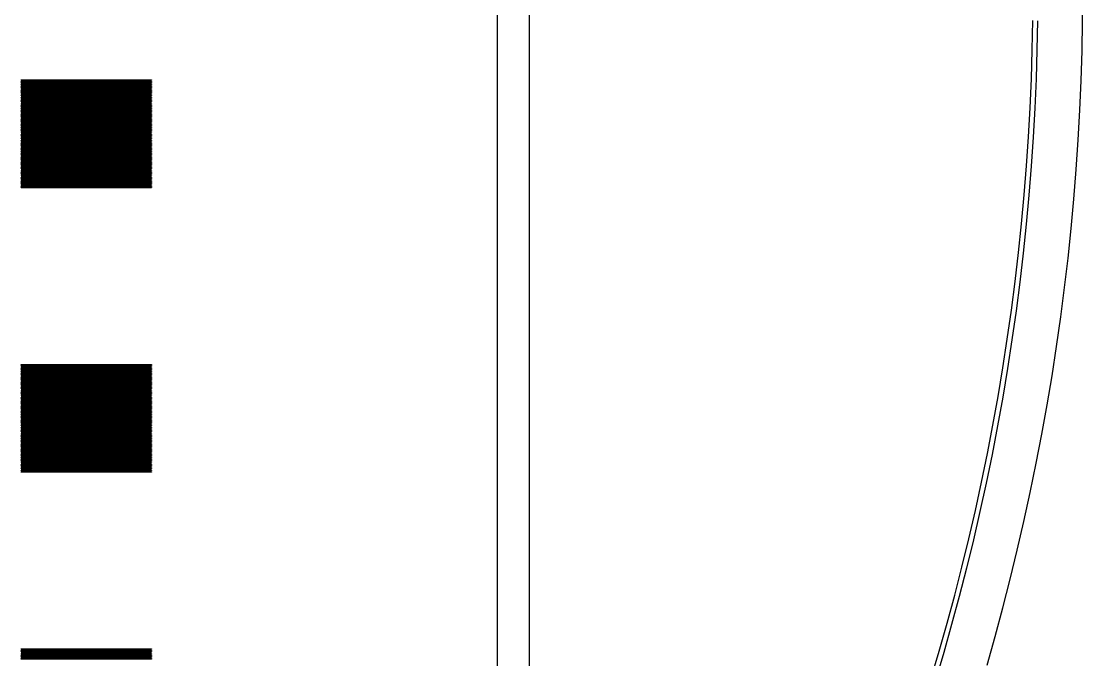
# Model space of a CAD drawing. Extents: x -17 to 130, y -40 to 112.
# Drawn here: x 96.94 to 130.5, y 14.86 to 35.06 of the extents above; entities that cross this region are included whole.
import ezdxf

# ---------------------------------------------------------------- set-up
doc = ezdxf.new("R2010")
doc.units = 0

msp = doc.modelspace()

# ---------------------------------------------------------------- linework, layer by layer
for p, q in [((113, 76.5), (113, -4.5)), ((112, -4), (112, 76)), ((130.494, 35.0612), (130.5, 36)), ((128.902, 34.1613), (128.919, 35.0806)), ((129.069, 35.0787), (129.052, 34.1576)), ((130.477, 34.1226), (130.494, 35.0612)), ((128.874, 33.2422), (128.902, 34.1613)), ((129.052, 34.1576), (129.024, 33.2367)), ((130.448, 33.1842), (130.477, 34.1226)), ((128.835, 32.3236), (128.874, 33.2422)), ((129.024, 33.2367), (128.985, 32.3163)), ((96.94, 33.195), (96.94, 33.205)), ((96.94, 33.205), (101.06, 33.205)), ((101.06, 33.195), (96.94, 33.195)), ((96.94, 33.155), (96.94, 33.165)), ((96.94, 33.165), (101.06, 33.165)), ((101.06, 33.155), (96.94, 33.155)), ((96.94, 33.115), (96.94, 33.125)), ((96.94, 33.125), (101.06, 33.125)), ((101.06, 33.115), (96.94, 33.115)), ((96.94, 33.075), (96.94, 33.085)), ((96.94, 33.085), (101.06, 33.085)), ((101.06, 33.075), (96.94, 33.075)), ((96.94, 33.035), (96.94, 33.045)), ((96.94, 33.045), (101.06, 33.045)), ((101.06, 33.035), (96.94, 33.035)), ((96.94, 32.995), (96.94, 33.005)), ((96.94, 33.005), (101.06, 33.005)), ((101.06, 32.995), (96.94, 32.995)), ((96.94, 32.955), (96.94, 32.965)), ((96.94, 32.965), (101.06, 32.965)), ((101.06, 32.955), (96.94, 32.955)), ((96.94, 32.915), (96.94, 32.925)), ((96.94, 32.925), (101.06, 32.925)), ((101.06, 32.915), (96.94, 32.915)), ((101.06, 33.205), (101.06, 33.195)), ((101.06, 33.165), (101.06, 33.155)), ((101.06, 33.125), (101.06, 33.115)), ((101.06, 33.085), (101.06, 33.075)), ((101.06, 33.045), (101.06, 33.035)), ((101.06, 33.005), (101.06, 32.995)), ((101.06, 32.965), (101.06, 32.955)), ((101.06, 32.925), (101.06, 32.915)), ((130.408, 32.2463), (130.448, 33.1842)), ((96.94, 32.875), (96.94, 32.885)), ((96.94, 32.885), (101.06, 32.885)), ((101.06, 32.875), (96.94, 32.875)), ((96.94, 32.835), (96.94, 32.845)), ((96.94, 32.845), (101.06, 32.845)), ((101.06, 32.835), (96.94, 32.835)), ((96.94, 32.795), (96.94, 32.805)), ((96.94, 32.805), (101.06, 32.805)), ((101.06, 32.795), (96.94, 32.795)), ((96.94, 32.755), (96.94, 32.765)), ((96.94, 32.765), (101.06, 32.765)), ((101.06, 32.755), (96.94, 32.755)), ((96.94, 32.715), (96.94, 32.725)), ((96.94, 32.725), (101.06, 32.725)), ((101.06, 32.715), (96.94, 32.715)), ((96.94, 32.675), (96.94, 32.685)), ((96.94, 32.685), (101.06, 32.685)), ((101.06, 32.675), (96.94, 32.675)), ((96.94, 32.635), (96.94, 32.645)), ((96.94, 32.645), (101.06, 32.645)), ((101.06, 32.635), (96.94, 32.635)), ((96.94, 32.595), (96.94, 32.605)), ((96.94, 32.605), (101.06, 32.605)), ((101.06, 32.595), (96.94, 32.595)), ((96.94, 32.555), (96.94, 32.565)), ((96.94, 32.565), (101.06, 32.565)), ((101.06, 32.555), (96.94, 32.555)), ((101.06, 32.885), (101.06, 32.875)), ((101.06, 32.845), (101.06, 32.835)), ((101.06, 32.805), (101.06, 32.795)), ((101.06, 32.765), (101.06, 32.755)), ((101.06, 32.725), (101.06, 32.715)), ((101.06, 32.685), (101.06, 32.675)), ((101.06, 32.645), (101.06, 32.635)), ((101.06, 32.605), (101.06, 32.595)), ((101.06, 32.565), (101.06, 32.555)), ((96.94, 32.515), (96.94, 32.525)), ((96.94, 32.525), (101.06, 32.525)), ((101.06, 32.515), (96.94, 32.515)), ((96.94, 32.475), (96.94, 32.485)), ((96.94, 32.485), (101.06, 32.485)), ((101.06, 32.475), (96.94, 32.475)), ((96.94, 32.435), (96.94, 32.445)), ((96.94, 32.445), (101.06, 32.445)), ((101.06, 32.435), (96.94, 32.435)), ((96.94, 32.395), (96.94, 32.405)), ((96.94, 32.405), (101.06, 32.405)), ((101.06, 32.395), (96.94, 32.395)), ((96.94, 32.355), (96.94, 32.365)), ((96.94, 32.365), (101.06, 32.365)), ((101.06, 32.355), (96.94, 32.355)), ((96.94, 32.315), (96.94, 32.325)), ((96.94, 32.325), (101.06, 32.325)), ((101.06, 32.315), (96.94, 32.315)), ((96.94, 32.275), (96.94, 32.285)), ((96.94, 32.285), (101.06, 32.285)), ((101.06, 32.275), (96.94, 32.275)), ((96.94, 32.235), (96.94, 32.245)), ((96.94, 32.245), (101.06, 32.245)), ((101.06, 32.235), (96.94, 32.235)), ((101.06, 32.525), (101.06, 32.515)), ((101.06, 32.485), (101.06, 32.475)), ((101.06, 32.445), (101.06, 32.435)), ((101.06, 32.405), (101.06, 32.395)), ((101.06, 32.365), (101.06, 32.355)), ((101.06, 32.325), (101.06, 32.315)), ((101.06, 32.285), (101.06, 32.275)), ((101.06, 32.245), (101.06, 32.235)), ((128.784, 31.4055), (128.835, 32.3236)), ((128.985, 32.3163), (128.934, 31.3963)), ((130.356, 31.309), (130.408, 32.2463)), ((96.94, 32.195), (96.94, 32.205)), ((96.94, 32.205), (101.06, 32.205)), ((101.06, 32.195), (96.94, 32.195)), ((96.94, 32.155), (96.94, 32.165)), ((96.94, 32.165), (101.06, 32.165)), ((101.06, 32.155), (96.94, 32.155)), ((96.94, 32.115), (96.94, 32.125)), ((96.94, 32.125), (101.06, 32.125)), ((101.06, 32.115), (96.94, 32.115)), ((96.94, 32.075), (96.94, 32.085)), ((96.94, 32.085), (101.06, 32.085)), ((101.06, 32.075), (96.94, 32.075)), ((96.94, 32.035), (96.94, 32.045)), ((96.94, 32.045), (101.06, 32.045)), ((101.06, 32.035), (96.94, 32.035)), ((96.94, 31.995), (96.94, 32.005)), ((96.94, 32.005), (101.06, 32.005)), ((101.06, 31.995), (96.94, 31.995)), ((96.94, 31.955), (96.94, 31.965)), ((96.94, 31.965), (101.06, 31.965)), ((101.06, 31.955), (96.94, 31.955)), ((96.94, 31.915), (96.94, 31.925)), ((96.94, 31.925), (101.06, 31.925)), ((101.06, 31.915), (96.94, 31.915)), ((96.94, 31.875), (96.94, 31.885)), ((96.94, 31.885), (101.06, 31.885)), ((101.06, 32.205), (101.06, 32.195)), ((101.06, 32.165), (101.06, 32.155)), ((101.06, 32.125), (101.06, 32.115)), ((101.06, 32.085), (101.06, 32.075)), ((101.06, 32.045), (101.06, 32.035)), ((101.06, 32.005), (101.06, 31.995)), ((101.06, 31.965), (101.06, 31.955)), ((101.06, 31.925), (101.06, 31.915)), ((101.06, 31.885), (101.06, 31.875)), ((101.06, 31.875), (96.94, 31.875)), ((96.94, 31.835), (96.94, 31.845)), ((96.94, 31.845), (101.06, 31.845)), ((101.06, 31.835), (96.94, 31.835)), ((96.94, 31.795), (96.94, 31.805)), ((96.94, 31.805), (101.06, 31.805)), ((101.06, 31.795), (96.94, 31.795)), ((96.94, 31.755), (96.94, 31.765)), ((96.94, 31.765), (101.06, 31.765)), ((101.06, 31.755), (96.94, 31.755)), ((96.94, 31.715), (96.94, 31.725)), ((96.94, 31.725), (101.06, 31.725)), ((101.06, 31.715), (96.94, 31.715)), ((96.94, 31.675), (96.94, 31.685)), ((96.94, 31.685), (101.06, 31.685)), ((101.06, 31.675), (96.94, 31.675)), ((96.94, 31.635), (96.94, 31.645)), ((96.94, 31.645), (101.06, 31.645)), ((101.06, 31.635), (96.94, 31.635)), ((96.94, 31.595), (96.94, 31.605)), ((96.94, 31.605), (101.06, 31.605)), ((101.06, 31.595), (96.94, 31.595)), ((96.94, 31.555), (96.94, 31.565)), ((96.94, 31.565), (101.06, 31.565)), ((101.06, 31.555), (96.94, 31.555)), ((101.06, 31.845), (101.06, 31.835)), ((101.06, 31.805), (101.06, 31.795)), ((101.06, 31.765), (101.06, 31.755)), ((101.06, 31.725), (101.06, 31.715)), ((101.06, 31.685), (101.06, 31.675)), ((101.06, 31.645), (101.06, 31.635)), ((101.06, 31.605), (101.06, 31.595)), ((101.06, 31.565), (101.06, 31.555)), ((96.94, 31.515), (96.94, 31.525)), ((96.94, 31.525), (101.06, 31.525)), ((101.06, 31.515), (96.94, 31.515)), ((96.94, 31.475), (96.94, 31.485)), ((96.94, 31.485), (101.06, 31.485)), ((101.06, 31.475), (96.94, 31.475)), ((96.94, 31.435), (96.94, 31.445)), ((96.94, 31.445), (101.06, 31.445)), ((101.06, 31.435), (96.94, 31.435)), ((96.94, 31.395), (96.94, 31.405)), ((96.94, 31.405), (101.06, 31.405)), ((101.06, 31.395), (96.94, 31.395)), ((96.94, 31.355), (96.94, 31.365)), ((96.94, 31.365), (101.06, 31.365)), ((101.06, 31.355), (96.94, 31.355)), ((96.94, 31.315), (96.94, 31.325)), ((96.94, 31.325), (101.06, 31.325)), ((101.06, 31.315), (96.94, 31.315)), ((96.94, 31.275), (96.94, 31.285)), ((96.94, 31.285), (101.06, 31.285)), ((101.06, 31.275), (96.94, 31.275)), ((96.94, 31.235), (96.94, 31.245)), ((96.94, 31.245), (101.06, 31.245)), ((101.06, 31.235), (96.94, 31.235)), ((101.06, 31.525), (101.06, 31.515)), ((101.06, 31.485), (101.06, 31.475)), ((101.06, 31.445), (101.06, 31.435)), ((101.06, 31.405), (101.06, 31.395)), ((101.06, 31.365), (101.06, 31.355)), ((101.06, 31.325), (101.06, 31.315)), ((101.06, 31.285), (101.06, 31.275)), ((101.06, 31.245), (101.06, 31.235)), ((128.722, 30.4882), (128.784, 31.4055)), ((128.934, 31.3963), (128.872, 30.4771)), ((130.293, 30.3723), (130.356, 31.309)), ((96.94, 31.195), (96.94, 31.205)), ((96.94, 31.205), (101.06, 31.205)), ((101.06, 31.195), (96.94, 31.195)), ((96.94, 31.155), (96.94, 31.165)), ((96.94, 31.165), (101.06, 31.165)), ((101.06, 31.155), (96.94, 31.155)), ((96.94, 31.115), (96.94, 31.125)), ((96.94, 31.125), (101.06, 31.125)), ((101.06, 31.115), (96.94, 31.115)), ((96.94, 31.075), (96.94, 31.085)), ((96.94, 31.085), (101.06, 31.085)), ((101.06, 31.075), (96.94, 31.075)), ((96.94, 31.035), (96.94, 31.045)), ((96.94, 31.045), (101.06, 31.045)), ((101.06, 31.035), (96.94, 31.035)), ((96.94, 30.995), (96.94, 31.005)), ((96.94, 31.005), (101.06, 31.005)), ((101.06, 30.995), (96.94, 30.995)), ((96.94, 30.955), (96.94, 30.965)), ((96.94, 30.965), (101.06, 30.965)), ((101.06, 30.955), (96.94, 30.955)), ((96.94, 30.915), (96.94, 30.925)), ((96.94, 30.925), (101.06, 30.925)), ((101.06, 30.915), (96.94, 30.915)), ((96.94, 30.875), (96.94, 30.885)), ((96.94, 30.885), (101.06, 30.885)), ((101.06, 31.205), (101.06, 31.195)), ((101.06, 31.165), (101.06, 31.155)), ((101.06, 31.125), (101.06, 31.115)), ((101.06, 31.085), (101.06, 31.075)), ((101.06, 31.045), (101.06, 31.035)), ((101.06, 31.005), (101.06, 30.995)), ((101.06, 30.965), (101.06, 30.955)), ((101.06, 30.925), (101.06, 30.915)), ((101.06, 30.885), (101.06, 30.875)), ((101.06, 30.875), (96.94, 30.875)), ((96.94, 30.835), (96.94, 30.845)), ((96.94, 30.845), (101.06, 30.845)), ((101.06, 30.835), (96.94, 30.835)), ((96.94, 30.795), (96.94, 30.805)), ((96.94, 30.805), (101.06, 30.805)), ((101.06, 30.795), (96.94, 30.795)), ((96.94, 30.755), (96.94, 30.765)), ((96.94, 30.765), (101.06, 30.765)), ((101.06, 30.755), (96.94, 30.755)), ((96.94, 30.715), (96.94, 30.725)), ((96.94, 30.725), (101.06, 30.725)), ((101.06, 30.715), (96.94, 30.715)), ((96.94, 30.675), (96.94, 30.685)), ((96.94, 30.685), (101.06, 30.685)), ((101.06, 30.675), (96.94, 30.675)), ((96.94, 30.635), (96.94, 30.645)), ((96.94, 30.645), (101.06, 30.645)), ((101.06, 30.635), (96.94, 30.635)), ((96.94, 30.595), (96.94, 30.605)), ((96.94, 30.605), (101.06, 30.605)), ((101.06, 30.595), (96.94, 30.595)), ((96.94, 30.555), (96.94, 30.565)), ((96.94, 30.565), (101.06, 30.565)), ((101.06, 30.555), (96.94, 30.555)), ((101.06, 30.845), (101.06, 30.835)), ((101.06, 30.805), (101.06, 30.795)), ((101.06, 30.765), (101.06, 30.755)), ((101.06, 30.725), (101.06, 30.715)), ((101.06, 30.685), (101.06, 30.675)), ((101.06, 30.645), (101.06, 30.635)), ((101.06, 30.605), (101.06, 30.595)), ((101.06, 30.565), (101.06, 30.555)), ((96.94, 30.515), (96.94, 30.525)), ((96.94, 30.525), (101.06, 30.525)), ((101.06, 30.515), (96.94, 30.515)), ((96.94, 30.475), (96.94, 30.485)), ((96.94, 30.485), (101.06, 30.485)), ((101.06, 30.475), (96.94, 30.475)), ((96.94, 30.435), (96.94, 30.445)), ((96.94, 30.445), (101.06, 30.445)), ((101.06, 30.435), (96.94, 30.435)), ((96.94, 30.395), (96.94, 30.405)), ((96.94, 30.405), (101.06, 30.405)), ((101.06, 30.395), (96.94, 30.395)), ((96.94, 30.355), (96.94, 30.365)), ((96.94, 30.365), (101.06, 30.365)), ((101.06, 30.355), (96.94, 30.355)), ((96.94, 30.315), (96.94, 30.325)), ((96.94, 30.325), (101.06, 30.325)), ((101.06, 30.315), (96.94, 30.315)), ((96.94, 30.275), (96.94, 30.285)), ((96.94, 30.285), (101.06, 30.285)), ((101.06, 30.275), (96.94, 30.275)), ((96.94, 30.235), (96.94, 30.245)), ((96.94, 30.245), (101.06, 30.245)), ((101.06, 30.235), (96.94, 30.235)), ((96.94, 30.195), (96.94, 30.205)), ((96.94, 30.205), (101.06, 30.205)), ((101.06, 30.525), (101.06, 30.515)), ((101.06, 30.485), (101.06, 30.475)), ((101.06, 30.445), (101.06, 30.435)), ((101.06, 30.405), (101.06, 30.395)), ((101.06, 30.365), (101.06, 30.355)), ((101.06, 30.325), (101.06, 30.315)), ((101.06, 30.285), (101.06, 30.275)), ((101.06, 30.245), (101.06, 30.235)), ((101.06, 30.205), (101.06, 30.195)), ((128.649, 29.5716), (128.722, 30.4882)), ((128.872, 30.4771), (128.798, 29.5588)), ((130.218, 29.4365), (130.293, 30.3723)), ((101.06, 30.195), (96.94, 30.195)), ((96.94, 30.155), (96.94, 30.165)), ((96.94, 30.165), (101.06, 30.165)), ((101.06, 30.155), (96.94, 30.155)), ((96.94, 30.115), (96.94, 30.125)), ((96.94, 30.125), (101.06, 30.125)), ((101.06, 30.115), (96.94, 30.115)), ((96.94, 30.075), (96.94, 30.085)), ((96.94, 30.085), (101.06, 30.085)), ((101.06, 30.075), (96.94, 30.075)), ((96.94, 30.035), (96.94, 30.045)), ((96.94, 30.045), (101.06, 30.045)), ((101.06, 30.035), (96.94, 30.035)), ((96.94, 29.995), (96.94, 30.005)), ((96.94, 30.005), (101.06, 30.005)), ((101.06, 29.995), (96.94, 29.995)), ((96.94, 29.955), (96.94, 29.965)), ((96.94, 29.965), (101.06, 29.965)), ((101.06, 29.955), (96.94, 29.955)), ((96.94, 29.915), (96.94, 29.925)), ((96.94, 29.925), (101.06, 29.925)), ((101.06, 29.915), (96.94, 29.915)), ((96.94, 29.875), (96.94, 29.885)), ((96.94, 29.885), (101.06, 29.885)), ((101.06, 29.875), (96.94, 29.875)), ((101.06, 30.165), (101.06, 30.155)), ((101.06, 30.125), (101.06, 30.115)), ((101.06, 30.085), (101.06, 30.075)), ((101.06, 30.045), (101.06, 30.035)), ((101.06, 30.005), (101.06, 29.995)), ((101.06, 29.965), (101.06, 29.955)), ((101.06, 29.925), (101.06, 29.915)), ((101.06, 29.885), (101.06, 29.875)), ((96.94, 29.835), (96.94, 29.845)), ((96.94, 29.845), (101.06, 29.845)), ((101.06, 29.835), (96.94, 29.835)), ((96.94, 29.795), (96.94, 29.805)), ((96.94, 29.805), (101.06, 29.805)), ((101.06, 29.795), (96.94, 29.795)), ((101.06, 29.845), (101.06, 29.835)), ((101.06, 29.805), (101.06, 29.795)), ((128.564, 28.6561), (128.649, 29.5716)), ((128.798, 29.5588), (128.713, 28.6414)), ((130.132, 28.5017), (130.218, 29.4365)), ((128.468, 27.7416), (128.564, 28.6561)), ((128.713, 28.6414), (128.618, 27.7251)), ((130.034, 27.568), (130.132, 28.5017)), ((128.362, 26.8284), (128.468, 27.7416)), ((128.618, 27.7251), (128.51, 26.81)), ((129.925, 26.6356), (130.034, 27.568)), ((128.243, 25.9165), (128.362, 26.8284)), ((128.51, 26.81), (128.392, 25.8964)), ((129.804, 25.7046), (129.925, 26.6356)), ((128.114, 25.0062), (128.243, 25.9165)), ((128.392, 25.8964), (128.262, 24.9842)), ((129.672, 24.7751), (129.804, 25.7046)), ((127.974, 24.0976), (128.114, 25.0062)), ((128.262, 24.9842), (128.122, 24.0737)), ((129.529, 23.8474), (129.672, 24.7751)), ((96.94, 24.195), (96.94, 24.205)), ((96.94, 24.205), (101.06, 24.205)), ((101.06, 24.195), (96.94, 24.195)), ((96.94, 24.155), (96.94, 24.165)), ((96.94, 24.165), (101.06, 24.165)), ((101.06, 24.205), (101.06, 24.195)), ((101.06, 24.165), (101.06, 24.155)), ((101.06, 24.155), (96.94, 24.155)), ((96.94, 24.115), (96.94, 24.125)), ((96.94, 24.125), (101.06, 24.125)), ((101.06, 24.115), (96.94, 24.115)), ((96.94, 24.075), (96.94, 24.085)), ((96.94, 24.085), (101.06, 24.085)), ((101.06, 24.075), (96.94, 24.075)), ((96.94, 24.035), (96.94, 24.045)), ((96.94, 24.045), (101.06, 24.045)), ((101.06, 24.035), (96.94, 24.035)), ((96.94, 23.995), (96.94, 24.005)), ((96.94, 24.005), (101.06, 24.005)), ((101.06, 23.995), (96.94, 23.995)), ((96.94, 23.955), (96.94, 23.965)), ((96.94, 23.965), (101.06, 23.965)), ((101.06, 23.955), (96.94, 23.955)), ((96.94, 23.915), (96.94, 23.925)), ((96.94, 23.925), (101.06, 23.925)), ((101.06, 23.915), (96.94, 23.915)), ((96.94, 23.875), (96.94, 23.885)), ((96.94, 23.885), (101.06, 23.885)), ((101.06, 23.875), (96.94, 23.875)), ((96.94, 23.835), (96.94, 23.845)), ((96.94, 23.845), (101.06, 23.845)), ((101.06, 23.835), (96.94, 23.835)), ((101.06, 24.125), (101.06, 24.115)), ((101.06, 24.085), (101.06, 24.075)), ((101.06, 24.045), (101.06, 24.035)), ((101.06, 24.005), (101.06, 23.995)), ((101.06, 23.965), (101.06, 23.955)), ((101.06, 23.925), (101.06, 23.915)), ((101.06, 23.885), (101.06, 23.875)), ((101.06, 23.845), (101.06, 23.835)), ((127.822, 23.1907), (127.974, 24.0976)), ((128.122, 24.0737), (127.97, 23.165)), ((129.374, 22.9214), (129.529, 23.8474)), ((96.94, 23.795), (96.94, 23.805)), ((96.94, 23.805), (101.06, 23.805)), ((101.06, 23.795), (96.94, 23.795)), ((96.94, 23.755), (96.94, 23.765)), ((96.94, 23.765), (101.06, 23.765)), ((101.06, 23.755), (96.94, 23.755)), ((96.94, 23.715), (96.94, 23.725)), ((96.94, 23.725), (101.06, 23.725)), ((101.06, 23.715), (96.94, 23.715)), ((96.94, 23.675), (96.94, 23.685)), ((96.94, 23.685), (101.06, 23.685)), ((101.06, 23.675), (96.94, 23.675)), ((96.94, 23.635), (96.94, 23.645)), ((96.94, 23.645), (101.06, 23.645)), ((101.06, 23.635), (96.94, 23.635)), ((96.94, 23.595), (96.94, 23.605)), ((96.94, 23.605), (101.06, 23.605)), ((101.06, 23.595), (96.94, 23.595)), ((96.94, 23.555), (96.94, 23.565)), ((96.94, 23.565), (101.06, 23.565)), ((101.06, 23.555), (96.94, 23.555)), ((96.94, 23.515), (96.94, 23.525)), ((96.94, 23.525), (101.06, 23.525)), ((101.06, 23.515), (96.94, 23.515)), ((101.06, 23.805), (101.06, 23.795)), ((101.06, 23.765), (101.06, 23.755)), ((101.06, 23.725), (101.06, 23.715)), ((101.06, 23.685), (101.06, 23.675)), ((101.06, 23.645), (101.06, 23.635)), ((101.06, 23.605), (101.06, 23.595)), ((101.06, 23.565), (101.06, 23.555)), ((101.06, 23.525), (101.06, 23.515)), ((96.94, 23.475), (96.94, 23.485)), ((96.94, 23.485), (101.06, 23.485)), ((101.06, 23.475), (96.94, 23.475)), ((96.94, 23.435), (96.94, 23.445)), ((96.94, 23.445), (101.06, 23.445)), ((101.06, 23.435), (96.94, 23.435)), ((96.94, 23.395), (96.94, 23.405)), ((96.94, 23.405), (101.06, 23.405)), ((101.06, 23.395), (96.94, 23.395)), ((96.94, 23.355), (96.94, 23.365)), ((96.94, 23.365), (101.06, 23.365)), ((101.06, 23.355), (96.94, 23.355)), ((96.94, 23.315), (96.94, 23.325)), ((96.94, 23.325), (101.06, 23.325)), ((101.06, 23.315), (96.94, 23.315)), ((96.94, 23.275), (96.94, 23.285)), ((96.94, 23.285), (101.06, 23.285)), ((101.06, 23.275), (96.94, 23.275)), ((96.94, 23.235), (96.94, 23.245)), ((96.94, 23.245), (101.06, 23.245)), ((101.06, 23.235), (96.94, 23.235)), ((96.94, 23.195), (96.94, 23.205)), ((96.94, 23.205), (101.06, 23.205)), ((101.06, 23.195), (96.94, 23.195)), ((96.94, 23.155), (96.94, 23.165)), ((96.94, 23.165), (101.06, 23.165)), ((101.06, 23.485), (101.06, 23.475)), ((101.06, 23.445), (101.06, 23.435)), ((101.06, 23.405), (101.06, 23.395)), ((101.06, 23.365), (101.06, 23.355)), ((101.06, 23.325), (101.06, 23.315)), ((101.06, 23.285), (101.06, 23.275)), ((101.06, 23.245), (101.06, 23.235)), ((101.06, 23.205), (101.06, 23.195)), ((101.06, 23.165), (101.06, 23.155)), ((127.659, 22.2858), (127.822, 23.1907)), ((127.97, 23.165), (127.807, 22.2583)), ((101.06, 23.155), (96.94, 23.155)), ((96.94, 23.115), (96.94, 23.125)), ((96.94, 23.125), (101.06, 23.125)), ((101.06, 23.115), (96.94, 23.115)), ((96.94, 23.075), (96.94, 23.085)), ((96.94, 23.085), (101.06, 23.085)), ((101.06, 23.075), (96.94, 23.075)), ((96.94, 23.035), (96.94, 23.045)), ((96.94, 23.045), (101.06, 23.045)), ((101.06, 23.035), (96.94, 23.035)), ((96.94, 22.995), (96.94, 23.005)), ((96.94, 23.005), (101.06, 23.005)), ((101.06, 22.995), (96.94, 22.995)), ((96.94, 22.955), (96.94, 22.965)), ((96.94, 22.965), (101.06, 22.965)), ((101.06, 22.955), (96.94, 22.955)), ((96.94, 22.915), (96.94, 22.925)), ((96.94, 22.925), (101.06, 22.925)), ((101.06, 22.915), (96.94, 22.915)), ((96.94, 22.875), (96.94, 22.885)), ((96.94, 22.885), (101.06, 22.885)), ((101.06, 22.875), (96.94, 22.875)), ((96.94, 22.835), (96.94, 22.845)), ((96.94, 22.845), (101.06, 22.845)), ((101.06, 22.835), (96.94, 22.835)), ((101.06, 23.125), (101.06, 23.115)), ((101.06, 23.085), (101.06, 23.075)), ((101.06, 23.045), (101.06, 23.035)), ((101.06, 23.005), (101.06, 22.995)), ((101.06, 22.965), (101.06, 22.955)), ((101.06, 22.925), (101.06, 22.915)), ((101.06, 22.885), (101.06, 22.875)), ((101.06, 22.845), (101.06, 22.835)), ((129.208, 21.9975), (129.374, 22.9214)), ((96.94, 22.795), (96.94, 22.805)), ((96.94, 22.805), (101.06, 22.805)), ((101.06, 22.795), (96.94, 22.795)), ((96.94, 22.755), (96.94, 22.765)), ((96.94, 22.765), (101.06, 22.765)), ((101.06, 22.755), (96.94, 22.755)), ((96.94, 22.715), (96.94, 22.725)), ((96.94, 22.725), (101.06, 22.725)), ((101.06, 22.715), (96.94, 22.715)), ((96.94, 22.675), (96.94, 22.685)), ((96.94, 22.685), (101.06, 22.685)), ((101.06, 22.675), (96.94, 22.675)), ((96.94, 22.635), (96.94, 22.645)), ((96.94, 22.645), (101.06, 22.645)), ((101.06, 22.635), (96.94, 22.635)), ((96.94, 22.595), (96.94, 22.605)), ((96.94, 22.605), (101.06, 22.605)), ((101.06, 22.595), (96.94, 22.595)), ((96.94, 22.555), (96.94, 22.565)), ((96.94, 22.565), (101.06, 22.565)), ((101.06, 22.555), (96.94, 22.555)), ((96.94, 22.515), (96.94, 22.525)), ((96.94, 22.525), (101.06, 22.525)), ((101.06, 22.515), (96.94, 22.515)), ((101.06, 22.805), (101.06, 22.795)), ((101.06, 22.765), (101.06, 22.755)), ((101.06, 22.725), (101.06, 22.715)), ((101.06, 22.685), (101.06, 22.675)), ((101.06, 22.645), (101.06, 22.635)), ((101.06, 22.605), (101.06, 22.595)), ((101.06, 22.565), (101.06, 22.555)), ((101.06, 22.525), (101.06, 22.515)), ((96.94, 22.475), (96.94, 22.485)), ((96.94, 22.485), (101.06, 22.485)), ((101.06, 22.475), (96.94, 22.475)), ((96.94, 22.435), (96.94, 22.445)), ((96.94, 22.445), (101.06, 22.445)), ((101.06, 22.435), (96.94, 22.435)), ((96.94, 22.395), (96.94, 22.405)), ((96.94, 22.405), (101.06, 22.405)), ((101.06, 22.395), (96.94, 22.395)), ((96.94, 22.355), (96.94, 22.365)), ((96.94, 22.365), (101.06, 22.365)), ((101.06, 22.355), (96.94, 22.355)), ((96.94, 22.315), (96.94, 22.325)), ((96.94, 22.325), (101.06, 22.325)), ((101.06, 22.315), (96.94, 22.315)), ((96.94, 22.275), (96.94, 22.285)), ((96.94, 22.285), (101.06, 22.285)), ((101.06, 22.275), (96.94, 22.275)), ((96.94, 22.235), (96.94, 22.245)), ((96.94, 22.245), (101.06, 22.245)), ((101.06, 22.235), (96.94, 22.235)), ((96.94, 22.195), (96.94, 22.205)), ((96.94, 22.205), (101.06, 22.205)), ((101.06, 22.195), (96.94, 22.195)), ((96.94, 22.155), (96.94, 22.165)), ((96.94, 22.165), (101.06, 22.165)), ((101.06, 22.155), (96.94, 22.155)), ((101.06, 22.485), (101.06, 22.475)), ((101.06, 22.445), (101.06, 22.435)), ((101.06, 22.405), (101.06, 22.395)), ((101.06, 22.365), (101.06, 22.355)), ((101.06, 22.325), (101.06, 22.315)), ((101.06, 22.285), (101.06, 22.275)), ((101.06, 22.245), (101.06, 22.235)), ((101.06, 22.205), (101.06, 22.195)), ((101.06, 22.165), (101.06, 22.155)), ((127.485, 21.3829), (127.659, 22.2858)), ((127.807, 22.2583), (127.632, 21.3536)), ((96.94, 22.115), (96.94, 22.125)), ((96.94, 22.125), (101.06, 22.125)), ((101.06, 22.115), (96.94, 22.115)), ((96.94, 22.075), (96.94, 22.085)), ((96.94, 22.085), (101.06, 22.085)), ((101.06, 22.075), (96.94, 22.075)), ((96.94, 22.035), (96.94, 22.045)), ((96.94, 22.045), (101.06, 22.045)), ((101.06, 22.035), (96.94, 22.035)), ((96.94, 21.995), (96.94, 22.005)), ((96.94, 22.005), (101.06, 22.005)), ((101.06, 21.995), (96.94, 21.995)), ((96.94, 21.955), (96.94, 21.965)), ((96.94, 21.965), (101.06, 21.965)), ((101.06, 21.955), (96.94, 21.955)), ((96.94, 21.915), (96.94, 21.925)), ((96.94, 21.925), (101.06, 21.925)), ((101.06, 21.915), (96.94, 21.915)), ((96.94, 21.875), (96.94, 21.885)), ((96.94, 21.885), (101.06, 21.885)), ((101.06, 21.875), (96.94, 21.875)), ((96.94, 21.835), (96.94, 21.845)), ((96.94, 21.845), (101.06, 21.845)), ((101.06, 21.835), (96.94, 21.835)), ((101.06, 22.125), (101.06, 22.115)), ((101.06, 22.085), (101.06, 22.075)), ((101.06, 22.045), (101.06, 22.035)), ((101.06, 22.005), (101.06, 21.995)), ((101.06, 21.965), (101.06, 21.955)), ((101.06, 21.925), (101.06, 21.915)), ((101.06, 21.885), (101.06, 21.875)), ((101.06, 21.845), (101.06, 21.835)), ((129.03, 21.0756), (129.208, 21.9975)), ((96.94, 21.795), (96.94, 21.805)), ((96.94, 21.805), (101.06, 21.805)), ((101.06, 21.795), (96.94, 21.795)), ((96.94, 21.755), (96.94, 21.765)), ((96.94, 21.765), (101.06, 21.765)), ((101.06, 21.755), (96.94, 21.755)), ((96.94, 21.715), (96.94, 21.725)), ((96.94, 21.725), (101.06, 21.725)), ((101.06, 21.715), (96.94, 21.715)), ((96.94, 21.675), (96.94, 21.685)), ((96.94, 21.685), (101.06, 21.685)), ((101.06, 21.675), (96.94, 21.675)), ((96.94, 21.635), (96.94, 21.645)), ((96.94, 21.645), (101.06, 21.645)), ((101.06, 21.635), (96.94, 21.635)), ((96.94, 21.595), (96.94, 21.605)), ((96.94, 21.605), (101.06, 21.605)), ((101.06, 21.595), (96.94, 21.595)), ((96.94, 21.555), (96.94, 21.565)), ((96.94, 21.565), (101.06, 21.565)), ((101.06, 21.555), (96.94, 21.555)), ((96.94, 21.515), (96.94, 21.525)), ((96.94, 21.525), (101.06, 21.525)), ((101.06, 21.515), (96.94, 21.515)), ((96.94, 21.475), (96.94, 21.485)), ((96.94, 21.485), (101.06, 21.485)), ((101.06, 21.805), (101.06, 21.795)), ((101.06, 21.765), (101.06, 21.755)), ((101.06, 21.725), (101.06, 21.715)), ((101.06, 21.685), (101.06, 21.675)), ((101.06, 21.645), (101.06, 21.635)), ((101.06, 21.605), (101.06, 21.595)), ((101.06, 21.565), (101.06, 21.555)), ((101.06, 21.525), (101.06, 21.515)), ((101.06, 21.485), (101.06, 21.475)), ((101.06, 21.475), (96.94, 21.475)), ((96.94, 21.435), (96.94, 21.445)), ((96.94, 21.445), (101.06, 21.445)), ((101.06, 21.435), (96.94, 21.435)), ((96.94, 21.395), (96.94, 21.405)), ((96.94, 21.405), (101.06, 21.405)), ((101.06, 21.395), (96.94, 21.395)), ((96.94, 21.355), (96.94, 21.365)), ((96.94, 21.365), (101.06, 21.365)), ((101.06, 21.355), (96.94, 21.355)), ((96.94, 21.315), (96.94, 21.325)), ((96.94, 21.325), (101.06, 21.325)), ((101.06, 21.315), (96.94, 21.315)), ((96.94, 21.275), (96.94, 21.285)), ((96.94, 21.285), (101.06, 21.285)), ((101.06, 21.275), (96.94, 21.275)), ((96.94, 21.235), (96.94, 21.245)), ((96.94, 21.245), (101.06, 21.245)), ((101.06, 21.235), (96.94, 21.235)), ((96.94, 21.195), (96.94, 21.205)), ((96.94, 21.205), (101.06, 21.205)), ((101.06, 21.195), (96.94, 21.195)), ((96.94, 21.155), (96.94, 21.165)), ((96.94, 21.165), (101.06, 21.165)), ((101.06, 21.155), (96.94, 21.155)), ((101.06, 21.445), (101.06, 21.435)), ((101.06, 21.405), (101.06, 21.395)), ((101.06, 21.365), (101.06, 21.355)), ((101.06, 21.325), (101.06, 21.315)), ((101.06, 21.285), (101.06, 21.275)), ((101.06, 21.245), (101.06, 21.235)), ((101.06, 21.205), (101.06, 21.195)), ((101.06, 21.165), (101.06, 21.155)), ((127.3, 20.4822), (127.485, 21.3829)), ((127.632, 21.3536), (127.447, 20.4511)), ((96.94, 21.115), (96.94, 21.125)), ((96.94, 21.125), (101.06, 21.125)), ((101.06, 21.115), (96.94, 21.115)), ((96.94, 21.075), (96.94, 21.085)), ((96.94, 21.085), (101.06, 21.085)), ((101.06, 21.075), (96.94, 21.075)), ((96.94, 21.035), (96.94, 21.045)), ((96.94, 21.045), (101.06, 21.045)), ((101.06, 21.035), (96.94, 21.035)), ((96.94, 20.995), (96.94, 21.005)), ((96.94, 21.005), (101.06, 21.005)), ((101.06, 20.995), (96.94, 20.995)), ((96.94, 20.955), (96.94, 20.965)), ((96.94, 20.965), (101.06, 20.965)), ((101.06, 20.955), (96.94, 20.955)), ((96.94, 20.915), (96.94, 20.925)), ((96.94, 20.925), (101.06, 20.925)), ((101.06, 20.915), (96.94, 20.915)), ((96.94, 20.875), (96.94, 20.885)), ((96.94, 20.885), (101.06, 20.885)), ((101.06, 20.875), (96.94, 20.875)), ((96.94, 20.835), (96.94, 20.845)), ((96.94, 20.845), (101.06, 20.845)), ((101.06, 20.835), (96.94, 20.835)), ((101.06, 21.125), (101.06, 21.115)), ((101.06, 21.085), (101.06, 21.075)), ((101.06, 21.045), (101.06, 21.035)), ((101.06, 21.005), (101.06, 20.995)), ((101.06, 20.965), (101.06, 20.955)), ((101.06, 20.925), (101.06, 20.915)), ((101.06, 20.885), (101.06, 20.875)), ((101.06, 20.845), (101.06, 20.835)), ((128.841, 20.156), (129.03, 21.0756)), ((96.94, 20.795), (96.94, 20.805)), ((96.94, 20.805), (101.06, 20.805)), ((101.06, 20.795), (96.94, 20.795)), ((101.06, 20.805), (101.06, 20.795)), ((127.104, 19.5838), (127.3, 20.4822)), ((127.447, 20.4511), (127.251, 19.551)), ((128.641, 19.2388), (128.841, 20.156)), ((126.898, 18.688), (127.104, 19.5838)), ((127.251, 19.551), (127.043, 18.6533)), ((128.43, 18.3241), (128.641, 19.2388)), ((126.68, 17.7947), (126.898, 18.688)), ((127.043, 18.6533), (126.825, 17.7583)), ((128.207, 17.412), (128.43, 18.3241)), ((126.451, 16.9042), (126.68, 17.7947)), ((126.825, 17.7583), (126.596, 16.866)), ((127.974, 16.5028), (128.207, 17.412)), ((126.211, 16.0166), (126.451, 16.9042)), ((126.596, 16.866), (126.355, 15.9765)), ((127.729, 15.5965), (127.974, 16.5028)), ((125.96, 15.1319), (126.211, 16.0166)), ((126.355, 15.9765), (126.104, 15.0901)), ((127.473, 14.6933), (127.729, 15.5965)), ((96.94, 15.195), (96.94, 15.205)), ((96.94, 15.205), (101.06, 15.205)), ((101.06, 15.195), (96.94, 15.195)), ((96.94, 15.155), (96.94, 15.165)), ((96.94, 15.165), (101.06, 15.165)), ((101.06, 15.155), (96.94, 15.155)), ((96.94, 15.115), (96.94, 15.125)), ((96.94, 15.125), (101.06, 15.125)), ((101.06, 15.115), (96.94, 15.115)), ((101.06, 15.205), (101.06, 15.195)), ((101.06, 15.165), (101.06, 15.155)), ((101.06, 15.125), (101.06, 15.115)), ((125.699, 14.2504), (125.96, 15.1319)), ((96.94, 15.075), (96.94, 15.085)), ((96.94, 15.085), (101.06, 15.085)), ((101.06, 15.075), (96.94, 15.075)), ((96.94, 15.035), (96.94, 15.045)), ((96.94, 15.045), (101.06, 15.045)), ((101.06, 15.035), (96.94, 15.035)), ((96.94, 14.995), (96.94, 15.005)), ((96.94, 15.005), (101.06, 15.005)), ((101.06, 14.995), (96.94, 14.995)), ((96.94, 14.955), (96.94, 14.965)), ((96.94, 14.965), (101.06, 14.965)), ((101.06, 14.955), (96.94, 14.955)), ((96.94, 14.915), (96.94, 14.925)), ((96.94, 14.925), (101.06, 14.925)), ((101.06, 14.915), (96.94, 14.915)), ((96.94, 14.875), (96.94, 14.885)), ((96.94, 14.885), (101.06, 14.885)), ((101.06, 14.875), (96.94, 14.875)), ((101.06, 15.085), (101.06, 15.075)), ((101.06, 15.045), (101.06, 15.035)), ((101.06, 15.005), (101.06, 14.995)), ((101.06, 14.965), (101.06, 14.955)), ((101.06, 14.925), (101.06, 14.915)), ((101.06, 14.885), (101.06, 14.875)), ((126.104, 15.0901), (125.842, 14.2069))]:
    msp.add_line(p, q)

doc.saveas('drawing.dxf')
